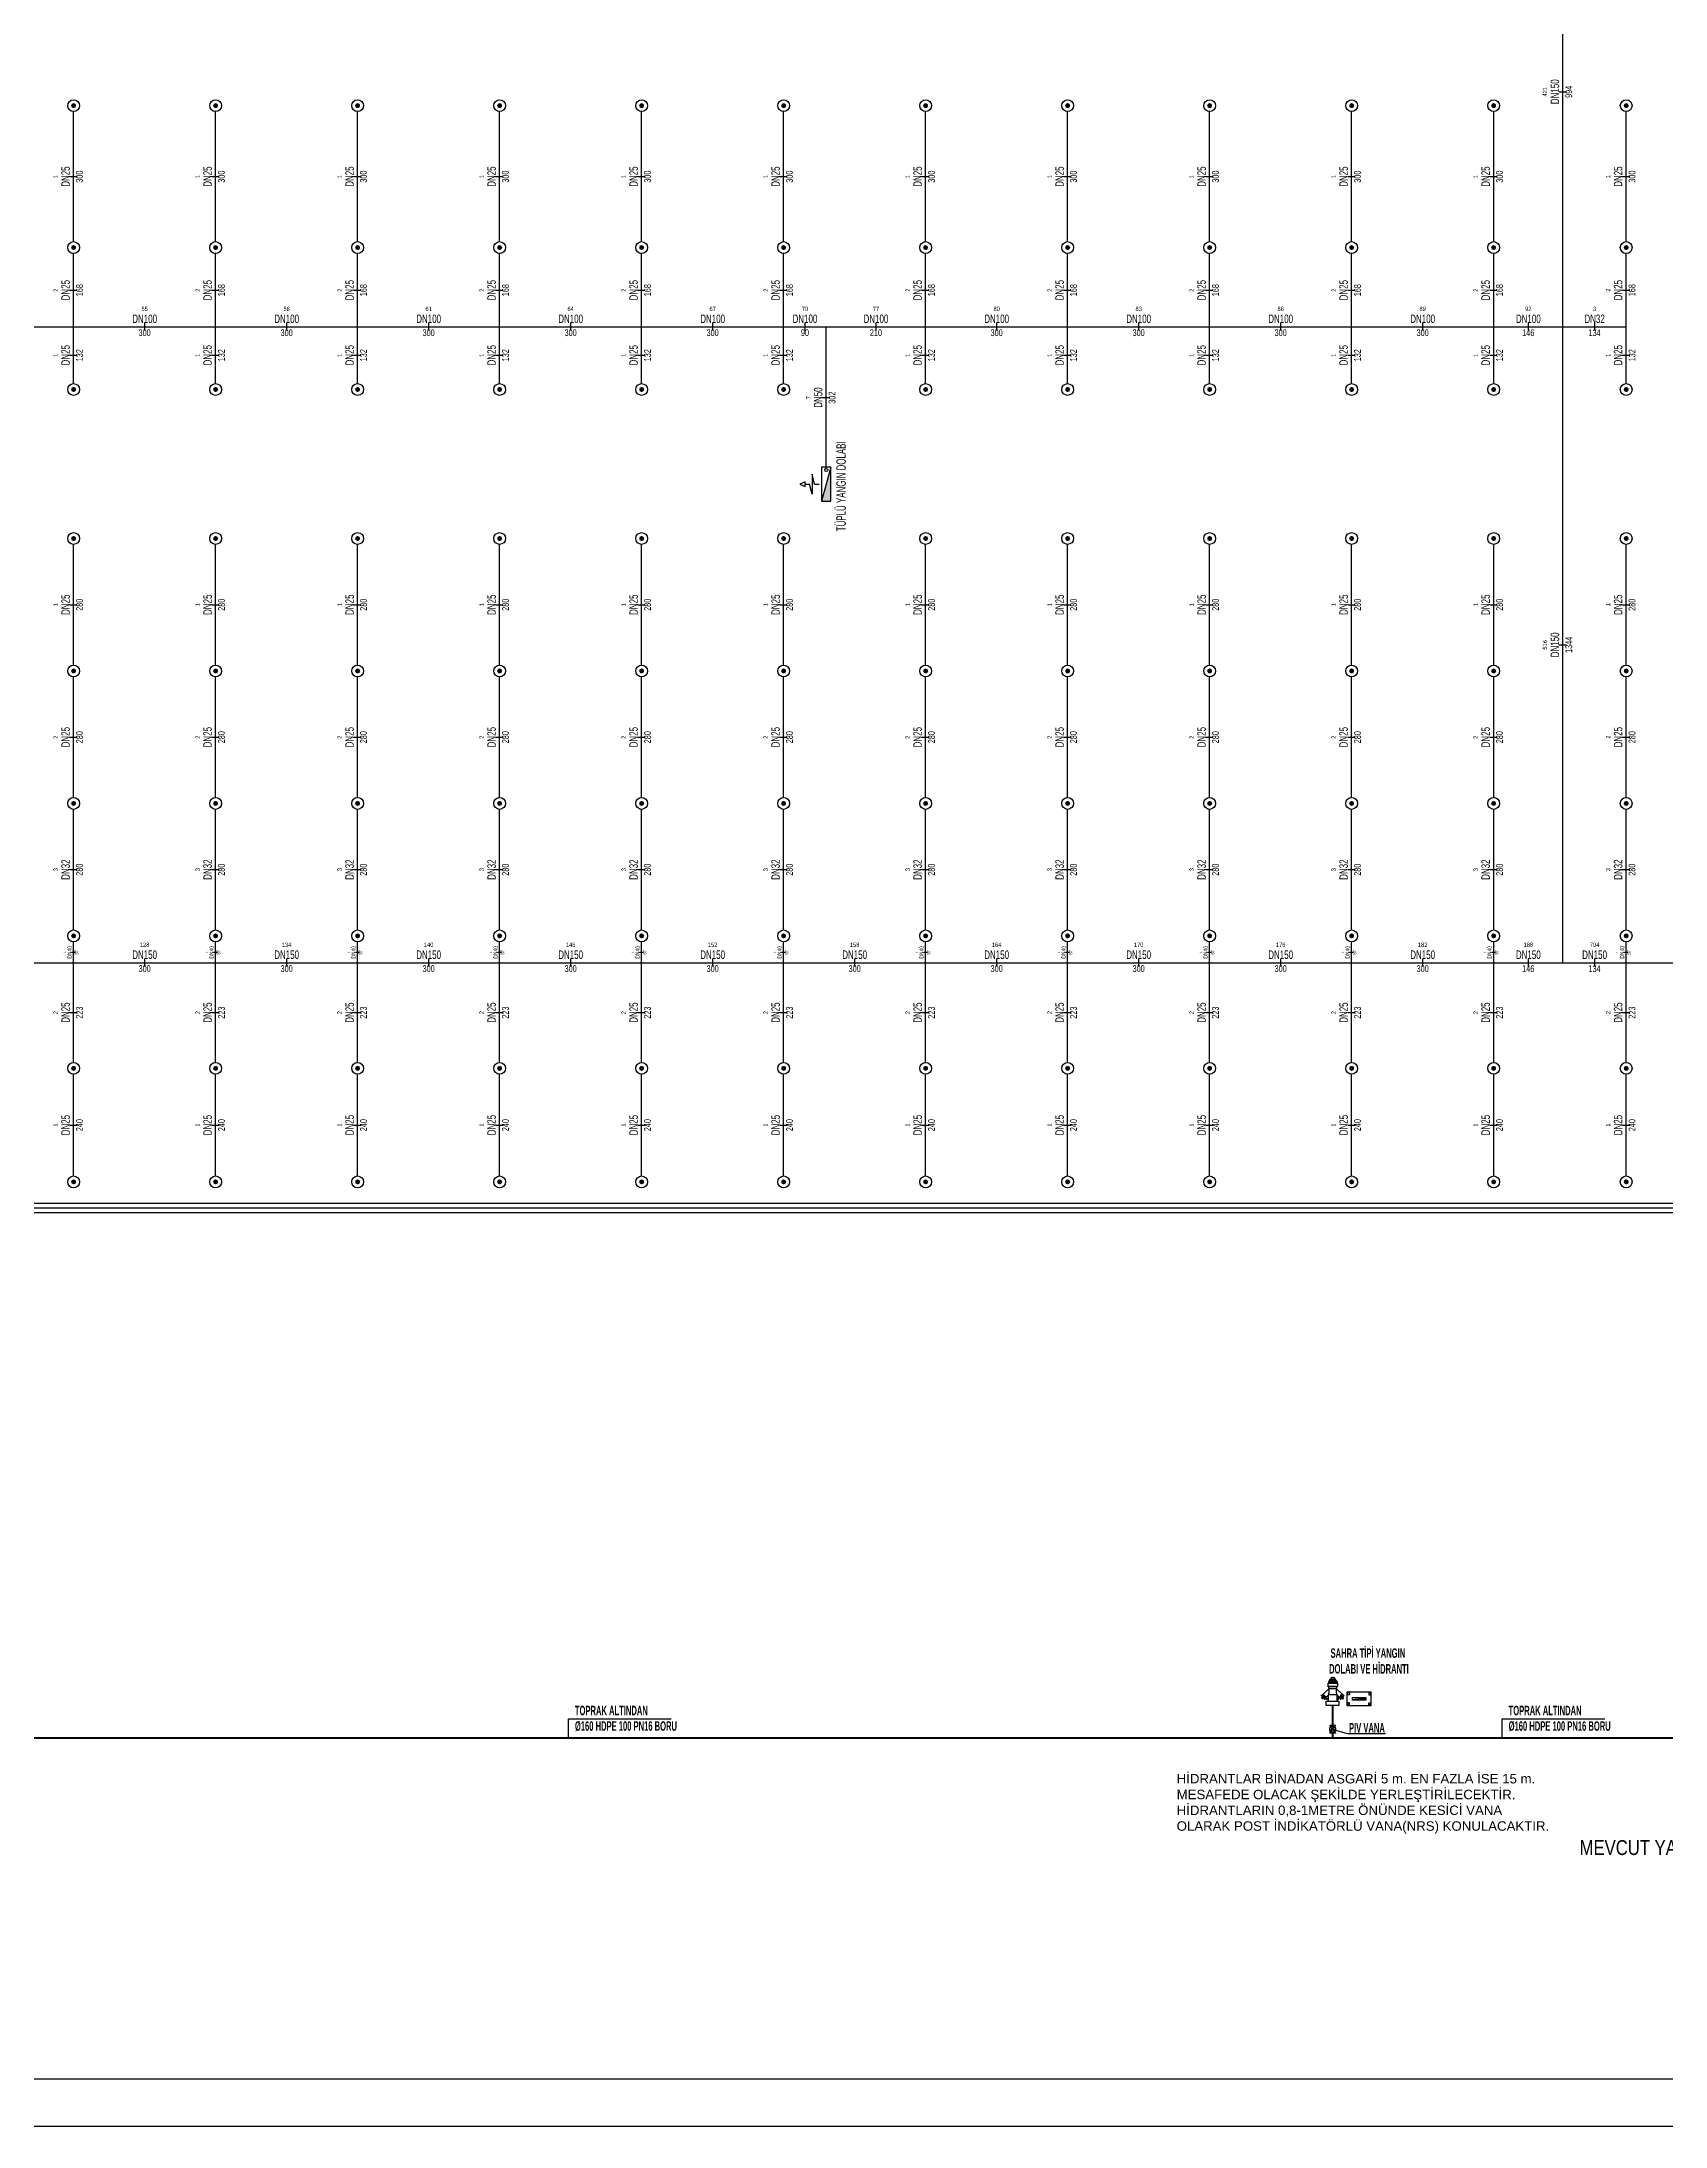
# Model space of a CAD drawing. Header units: centimetres. Extents: x 394264 to 551709, y 50011 to 59011.
# Drawn here: x 490182 to 493612, y 50011 to 54418 of the extents above; entities that cross this region are included whole.
import ezdxf
from ezdxf.enums import TextEntityAlignment as Align

# ---------------------------------------------------------------- set-up
doc = ezdxf.new("R2010")
doc.units = ezdxf.units.CM
doc.layers.get('0').update_dxf_attribs({"lineweight": 9})
for name, color, linetype in [('-M-YNGN-BORUID', 7, 'Continuous'), ('-M-YNGN-BORUUZUN', 7, 'Continuous'), ('-M-YNGN-BORUYUK', 7, 'Continuous'), ('-M-YNGN-FHC', 1, 'Continuous'), ('-M-YNGN-SPR-YUK', 7, 'Continuous'), ('-M-YNGN-ZON4-CAP-', 7, 'Continuous'), ('-M-YNGN-ZON4-SPR-', 7, 'Continuous')]:
    doc.layers.add(name, color=color, linetype=linetype)
doc.layers.add('-M-YNGN-SPR-CAPCIZGI', color=188, linetype='Continuous', plot=False)
for name, color, linetype, lineweight in [('-M-YNGN-ZON1', 5, 'SP', 30), ('-M-YNGN-ZON2', 4, 'SP', 30), ('-M-YNGN-ZON4', 3, 'SP', 30), ('-M-YNGN-ZON7', 60, 'SP', 30), ('0-KRCN-YNGN-YAZI', 71, 'Continuous', 35), ('0-KRCN-Z-ANTET', 71, 'Continuous', 30), ('0-MEK-SHT-YAZI-ÇAP-TEMSU', 81, 'Continuous', 30), ('0-MEK-YNG-BORU', 1, 'boruYLINE', 40), ('0-MEK-YNG-CIHAZ', 4, 'Continuous', 30), ('0-MEK-YNG-KURESEL VANA', 4, 'Continuous', 25), ('0-MEK-YNG-YAZI', 71, 'Continuous', 35), ('0-MEK-Z-ANTET', 71, 'Continuous', 30), ('3-ME-01', 26, 'boruYLINE', 35)]:
    doc.layers.add(name, color=color, linetype=linetype, lineweight=lineweight)
doc.layers.add('0-MEK-WIPEOUT', color=7, linetype='Continuous', lineweight=15, plot=False)
doc.styles.add('CAP', font='ARIALNB.TTF')
doc.styles.add('CIZGI', font='tahoma.ttf', dxfattribs={"width": 0.8, "oblique": 20})
doc.styles.add('HCAD', font='HCAD.SHX', dxfattribs={"width": 0.8, "height": 0.2})
doc.styles.add('PIPESIZE', font='hcad.shx', dxfattribs={"width": 0.8})
doc.styles.add('SPR-NOT', font='romans.shx')
doc.styles.get("Standard").update_dxf_attribs({"font": 'arial.ttf'})
doc.styles.add('YAZI', font='arial.ttf', dxfattribs={"width": 0.6, "height": 40})
doc.linetypes.add('boruYLINE', pattern='A,50,-0.8,["Y",CAP,S=7,R=0,X=0,Y=-3],-7', length=57.8)
doc.linetypes.add('SP', pattern='A,2,-0.1,["SP",CIZGI,S=0.14,R=0.2,X=0,Y=-0.07],-0.255', length=2.355)

# ---------------------------------------------------------------- blocks, each defined once
blk = doc.blocks.new('G$CF1021D0B')
at = {"color": 4}
blk.add_wipeout([(-17, -12), (-18, -15), (-20, -15), (-20, 15), (-18, 15), (-17, 12), (-12, 9), (-11, 10), (-10, 11), (-9, 12), (-8, 13), (-6, 14), (-4, 14), (-2, 15), (0, 15), (1, 15), (2, 15), (4, 15), (5, 14), (7, 13), (8, 13), (9, 12), (11, 11), (12, 10), (12, 9), (17, 12), (18, 15), (20, 15), (20, -15), (18, -15), (17, -12), (16, -11), (12, -9), (12, -9), (11, -10), (10, -11), (10, -12), (9, -12), (8, -13), (7, -13), (6, -14), (6, -14), (5, -14), (3, -15), (1, -15), (0, -15), (0, -15), (-2, -15), (-4, -15), (-4, -14), (-6, -14), (-6, -14), (-8, -13), (-9, -12), (-10, -11), (-11, -10), (-12, -9), (-12, -9)], dxfattribs=at).dxf.layer = '0-MEK-WIPEOUT'
at = {"layer": '0-MEK-YNG-KURESEL VANA'}
for p, q in [((-5, 3), (-17, 12)), ((-17, -12), (-17, 12)), ((4, 4), (17, 12)), ((17, -12), (17, 12)), ((-17, -12), (-5, -3)), ((17, -12), (4, -4))]:
    blk.add_line(p, q, dxfattribs=at)
for points in [[(-18, 15), (-20, 15), (-20, -15), (-18, -15)], [(18, 15), (20, 15), (20, -15), (18, -15)]]:
    blk.add_lwpolyline(points, close=True, dxfattribs=at)
at = {"layer": '0-MEK-YNG-KURESEL VANA', "const_width": 2}
for points in [[(0, 6), (0, 15)], [(0, -15), (0, -6)]]:
    blk.add_lwpolyline(points, dxfattribs=at)
at = {"layer": '0-MEK-YNG-KURESEL VANA'}
for radius in [15, 5.68]:
    blk.add_circle((0, 0), radius, dxfattribs=at)
blk = doc.blocks.new('SAHRA TİPİ YANGIN DOLABI VE HİDRANTI')
at = {"layer": '0-MEK-SHT-YAZI-ÇAP-TEMSU', "linetype": 'Continuous'}
blk.add_line((268, -1), (76, -1), dxfattribs=at)
at = {"layer": '0-MEK-YNG-BORU', "ltscale": 30}
blk.add_line((0, 142), (0, 41), dxfattribs=at)
at = {"layer": '0-MEK-YNG-CIHAZ'}
for p, q in [((-48, 199), (-18, 229)), ((-18, 239), (-19, 239)), ((-18, 267), (-18, 264)), ((-18, 267), (20, 267)), ((-18, 258), (-18, 261)), ((-18, 255), (-18, 255)), ((-18, 229), (18, 229)), ((-12, 274), (15, 274)), ((48, 199), (18, 229)), ((20, 239), (19, 239)), ((20, 267), (20, 264)), ((20, 258), (20, 261)), ((20, 255), (20, 255)), ((-54, 193), (-51, 196)), ((-35, 181), (-38, 178)), ((-19, 198), (-32, 184)), ((-19, 198), (19, 198)), ((19, 198), (32, 184)), ((35, 181), (38, 178)), ((54, 193), (51, 196)), ((196, 210), (72, 210)), ((72, 210), (72, 142)), ((72, 142), (196, 142)), ((75, 208), (86, 208)), ((75, 196), (75, 208)), ((86, 196), (75, 196)), ((86, 156), (75, 156)), ((75, 156), (75, 145)), ((75, 145), (86, 145)), ((86, 208), (86, 196)), ((86, 145), (86, 156)), ((100, 169), (100, 183)), ((100, 183), (169, 183)), ((100, 171), (168, 182)), ((168, 171), (100, 171)), ((169, 169), (100, 169)), ((115, 172), (167, 181)), ((167, 172), (115, 172)), ((129, 173), (165, 179)), ((165, 173), (129, 173)), ((143, 174), (164, 178)), ((164, 174), (143, 174)), ((157, 175), (163, 176)), ((163, 175), (157, 175)), ((163, 176), (163, 175)), ((164, 178), (164, 174)), ((165, 179), (165, 173)), ((167, 181), (167, 172)), ((168, 182), (168, 171)), ((169, 183), (169, 169)), ((194, 208), (183, 208)), ((183, 208), (183, 196)), ((183, 196), (194, 196)), ((183, 145), (183, 156)), ((183, 156), (194, 156)), ((194, 145), (183, 145)), ((194, 196), (194, 208)), ((194, 156), (194, 145)), ((196, 142), (196, 210))]:
    blk.add_line(p, q, dxfattribs=at)
for points in [[(-22, 239), (-22, 255), (25, 255), (25, 239)], [(-22, 239), (22, 239), (22, 236), (-22, 236)], [(-20, 264), (23, 264), (23, 261), (-20, 261)], [(-20, 258), (23, 258), (23, 255), (-20, 255)], [(-58, 192), (-55, 195), (-37, 176), (-40, 173)], [(-52, 198), (-49, 201), (-31, 182), (-34, 179)], [(-32, 142), (-32, 164), (32, 164), (32, 142)], [(52, 198), (49, 201), (31, 182), (34, 179)], [(58, 192), (55, 195), (37, 176), (40, 173)]]:
    blk.add_lwpolyline(points, close=True, dxfattribs=at)
for points in [[(-18, 267), (-12, 274)], [(20, 267), (15, 274), (15, 276), (-12, 276)], [(-12, 274), (-12, 276)], [(-22, 187), (-22, 164)], [(22, 187), (22, 164)]]:
    blk.add_lwpolyline(points, dxfattribs=at)
for points in [[(-52, 185), (-46, 180), (-50, 176, -0.414214), (-53, 176), (-55, 179, -0.414214), (-55, 182)], [(-22, 179), (-22, 172), (-26, 172, -0.414214), (-29, 174), (-29, 177, -0.414214), (-26, 179)], [(22, 179), (22, 172), (26, 172, 0.414214), (29, 174), (29, 177, 0.414214), (26, 179)], [(52, 185), (46, 180), (50, 176, 0.414214), (53, 176), (55, 179, 0.414214), (55, 182)]]:
    blk.add_lwpolyline(points, format="xyb", close=True, dxfattribs=at)
for centre, radius, start, end in [((-111, 216), 93.7, 341.7681, 12.076), ((1, 270), 14.7, 25.4783, 154.5217), ((111, 216), 93.7, 167.924, 198.2319)]:
    blk.add_arc(centre, radius, start, end, dxfattribs=at)
at = {"layer": '0-MEK-SHT-YAZI-ÇAP-TEMSU', "linetype": 'Continuous', "style": 'CAP', "width": 0.7}
for s, p in [('SAHRA TİPİ YANGIN ', (184, 384, 50738)), ('DOLABI VE HİDRANTI', (184, 304, 50738)), ('PIV VANA', (174, 5, 50738))]:
    blk.add_text(s, height=48, dxfattribs=at).set_placement(p, align=Align.CENTER)
at = {"layer": '3-ME-01', "rotation": 270}
blk.add_blockref('G$CF1021D0B', (0, 21), dxfattribs=at)
at = {"layer": '0-MEK-SHT-YAZI-ÇAP-TEMSU', "linetype": 'Continuous'}
blk.add_line((76, -1), (0, 21), dxfattribs=at)
at = {"layer": '0-MEK-YNG-BORU', "ltscale": 30}
blk.add_line((0, 0), (0, -22), dxfattribs=at)
blk = doc.blocks.new('SPRYD01')
at = {"layer": '-M-YNGN-FHC', "linetype": 'Continuous'}
blk.add_line((0, 0), (0, 0), dxfattribs=at)
at = {"color": 0, "linetype": 'ByBlock'}
for p, q in [((10, 6), (-10, -66)), ((-44.8, -25), (-55.5, -30)), ((-55.5, -30), (-44.8, -35)), ((-44.8, -35), (-44.8, -25)), ((-44.8, -30), (-35.1, -30)), ((-30.1, -51.2), (-35.1, -30)), ((-30.1, -8.8), (-30.1, -51.2)), ((-25.1, -30), (-30.1, -8.8)), ((-25.1, -30), (-15, -30))]:
    blk.add_line(p, q, dxfattribs=at)
blk.add_lwpolyline([(-10, -66), (10, -66), (10, 6), (-10, 6)], close=True, dxfattribs=at)
at = {"color": 1, "linetype": 'ByBlock'}
blk.add_lwpolyline([(10, 6), (-10, -66), (10, -66)], close=True, dxfattribs=at)
at = {"color": 0, "linetype": 'ByBlock'}
blk.add_circle((0, 0), 3.25, dxfattribs=at)
at = {"color": 1, "linetype": 'ByBlock'}
blk.add_solid([(10, 6), (-10, -66), (10, -66)], dxfattribs=at)
at = {"layer": '-M-YNGN-SPR-YUK', "style": 'SPR-NOT', "width": 0.5, "flags": 9}
for tag, p in [('YUK', (0, 17.8)), ('CAP', (0, 14.4)), ('TIP', (0.2, 10.8))]:
    blk.add_attdef(tag, text='', height=2.5, dxfattribs=at).set_placement(p, align=Align.MIDDLE_CENTER)
blk = doc.blocks.new('SP-C-UP-12')
at = {"ltscale": 10}
blk.add_line((0, 0), (0, 0), dxfattribs=at)
at = {"color": 1, "linetype": 'Continuous'}
blk.add_circle((0, 0), 12.5, dxfattribs=at)
at = {"ltscale": 10}
for points in [[(-5.4, 0), (-3.8, 3.8), (-3.8, -3.8), (0, 5.4)], [(-3.8, -3.8), (0, 5.4), (0, -5.4), (3.8, 3.8)], [(0, -5.4), (3.8, 3.8), (3.8, -3.8), (5.4, 0)]]:
    blk.add_solid(points, dxfattribs=at)
at = {"layer": '-M-YNGN-SPR-YUK', "style": 'SPR-NOT', "width": 0.5, "flags": 9}
for tag, p in [('YUK', (0, 17.8)), ('CAP', (0, 14.4)), ('TIP', (0.2, 10.8))]:
    blk.add_attdef(tag, text='', height=2.5, dxfattribs=at).set_placement(p, align=Align.MIDDLE_CENTER)
blk = doc.blocks.new('SPRKL100')
at = {"layer": '-M-YNGN-SPR-CAPCIZGI'}
blk.add_line((0, 0.43), (0, -0.43), dxfattribs=at)
at = {"layer": '-M-YNGN-BORUID', "color": 0, "style": 'HCAD', "width": 0.8, "flags": 1}
blk.add_attdef('DIC', text='', height=0.4, dxfattribs=at).set_placement((0, -1.69), align=Align.CENTER)
at = {"layer": '-M-YNGN-BORUUZUN', "color": 0, "style": 'HCAD', "width": 0.7}
blk.add_attdef('BOY', text='', height=0.8, dxfattribs=at).set_placement((0, -1.08), align=Align.CENTER)
at = {"layer": '-M-YNGN-BORUYUK', "color": 6, "style": 'PIPESIZE', "width": 0.8}
blk.add_attdef('YUK', text='', height=0.5, dxfattribs=at).set_placement((0, 1.87), align=Align.CENTER)
at = {"color": 0, "style": 'PIPESIZE', "width": 0.7}
blk.add_attdef('CAP', text='', height=1, dxfattribs=at).set_placement((0, 0.45), align=Align.CENTER)
blk = doc.blocks.new('A$C69E72E55')
at = {"layer": '-M-YNGN-ZON4', "ltscale": 50}
for p, q in [((493396.1, 53814.9), (493396.1, 54808.9)), ((490249.7, 53995.1), (490249.7, 54270.1)), ((490549.7, 53995.1), (490549.7, 54270.1)), ((490849.7, 53995.1), (490849.7, 54270.1)), ((491149.7, 53995.1), (491149.7, 54270.1)), ((491449.7, 53995.1), (491449.7, 54270.1)), ((491749.7, 53995.1), (491749.7, 54270.1)), ((492049.7, 53995.1), (492049.7, 54270.1)), ((492349.7, 53995.1), (492349.7, 54270.1)), ((492649.7, 53995.1), (492649.7, 54270.1)), ((492949.7, 53995.1), (492949.7, 54270.1)), ((493249.7, 53995.1), (493249.7, 54270.1)), ((493529.7, 53995.1), (493529.7, 54270.1)), ((490249.7, 53814.9), (490249.7, 53970.1)), ((490549.7, 53814.9), (490549.7, 53970.1)), ((490849.7, 53814.9), (490849.7, 53970.1)), ((491149.7, 53814.9), (491149.7, 53970.1)), ((491449.7, 53814.9), (491449.7, 53970.1)), ((491749.7, 53814.9), (491749.7, 53970.1)), ((492049.7, 53814.9), (492049.7, 53970.1)), ((492349.7, 53814.9), (492349.7, 53970.1)), ((492649.7, 53814.9), (492649.7, 53970.1)), ((492949.7, 53814.9), (492949.7, 53970.1)), ((493249.7, 53814.9), (493249.7, 53970.1)), ((493529.7, 53814.9), (493529.7, 53970.1)), ((489949.7, 53814.9), (490249.7, 53814.9)), ((490249.7, 53695.1), (490249.7, 53814.9)), ((490249.7, 53814.9), (490549.7, 53814.9)), ((490549.7, 53695.1), (490549.7, 53814.9)), ((490549.7, 53814.9), (490849.7, 53814.9)), ((490849.7, 53695.1), (490849.7, 53814.9)), ((490849.7, 53814.9), (491149.7, 53814.9)), ((491149.7, 53695.1), (491149.7, 53814.9)), ((491149.7, 53814.9), (491449.7, 53814.9)), ((491449.7, 53695.1), (491449.7, 53814.9)), ((491449.7, 53814.9), (491749.7, 53814.9)), ((491749.7, 53695.1), (491749.7, 53814.9)), ((491749.7, 53814.9), (491839.7, 53814.9)), ((491839.7, 53515.8), (491839.7, 53814.9)), ((491839.7, 53814.9), (492049.7, 53814.9)), ((492049.7, 53695.1), (492049.7, 53814.9)), ((492049.7, 53814.9), (492349.7, 53814.9)), ((492349.7, 53695.1), (492349.7, 53814.9)), ((492349.7, 53814.9), (492649.7, 53814.9)), ((492649.7, 53695.1), (492649.7, 53814.9)), ((492649.7, 53814.9), (492949.7, 53814.9)), ((492949.7, 53695.1), (492949.7, 53814.9)), ((492949.7, 53814.9), (493249.7, 53814.9)), ((493249.7, 53695.1), (493249.7, 53814.9)), ((493249.7, 53814.9), (493396.1, 53814.9)), ((493396.1, 53814.9), (493529.7, 53814.9)), ((493396.1, 52470.7), (493396.1, 53814.9)), ((493529.7, 53695.1), (493529.7, 53814.9)), ((490249.7, 53100.1), (490249.7, 53355.1)), ((490549.7, 53100.1), (490549.7, 53355.1)), ((490849.7, 53100.1), (490849.7, 53355.1)), ((491149.7, 53100.1), (491149.7, 53355.1)), ((491449.7, 53100.1), (491449.7, 53355.1)), ((491749.7, 53100.1), (491749.7, 53355.1)), ((492049.7, 53100.1), (492049.7, 53355.1)), ((492349.7, 53100.1), (492349.7, 53355.1)), ((492649.7, 53100.1), (492649.7, 53355.1)), ((492949.7, 53100.1), (492949.7, 53355.1)), ((493249.7, 53100.1), (493249.7, 53355.1)), ((493529.7, 53100.1), (493529.7, 53355.1)), ((490249.7, 52820.1), (490249.7, 53075.1)), ((490549.7, 52820.1), (490549.7, 53075.1)), ((490849.7, 52820.1), (490849.7, 53075.1)), ((491149.7, 52820.1), (491149.7, 53075.1)), ((491449.7, 52820.1), (491449.7, 53075.1)), ((491749.7, 52820.1), (491749.7, 53075.1)), ((492049.7, 52820.1), (492049.7, 53075.1)), ((492349.7, 52820.1), (492349.7, 53075.1)), ((492649.7, 52820.1), (492649.7, 53075.1)), ((492949.7, 52820.1), (492949.7, 53075.1)), ((493249.7, 52820.1), (493249.7, 53075.1)), ((493529.7, 52820.1), (493529.7, 53075.1)), ((490249.7, 52540.1), (490249.7, 52795.1)), ((490549.7, 52540.1), (490549.7, 52795.1)), ((490849.7, 52540.1), (490849.7, 52795.1)), ((491149.7, 52540.1), (491149.7, 52795.1)), ((491449.7, 52540.1), (491449.7, 52795.1)), ((491749.7, 52540.1), (491749.7, 52795.1)), ((492049.7, 52540.1), (492049.7, 52795.1)), ((492349.7, 52540.1), (492349.7, 52795.1)), ((492649.7, 52540.1), (492649.7, 52795.1)), ((492949.7, 52540.1), (492949.7, 52795.1)), ((493249.7, 52540.1), (493249.7, 52795.1)), ((493529.7, 52540.1), (493529.7, 52795.1)), ((490249.7, 52470.7), (490249.7, 52515.1)), ((490549.7, 52470.7), (490549.7, 52515.1)), ((490849.7, 52470.7), (490849.7, 52515.1)), ((491149.7, 52470.7), (491149.7, 52515.1)), ((491449.7, 52470.7), (491449.7, 52515.1)), ((491749.7, 52470.7), (491749.7, 52515.1)), ((492049.7, 52470.7), (492049.7, 52515.1)), ((492349.7, 52470.7), (492349.7, 52515.1)), ((492649.7, 52470.7), (492649.7, 52515.1)), ((492949.7, 52470.7), (492949.7, 52515.1)), ((493249.7, 52470.7), (493249.7, 52515.1)), ((493529.7, 52470.7), (493529.7, 52515.1)), ((489949.7, 52470.7), (490249.7, 52470.7)), ((490249.7, 52260.1), (490249.7, 52470.7)), ((490249.7, 52470.7), (490549.7, 52470.7)), ((490549.7, 52260.1), (490549.7, 52470.7)), ((490549.7, 52470.7), (490849.7, 52470.7)), ((490849.7, 52260.1), (490849.7, 52470.7)), ((490849.7, 52470.7), (491149.7, 52470.7)), ((491149.7, 52260.1), (491149.7, 52470.7)), ((491149.7, 52470.7), (491449.7, 52470.7)), ((491449.7, 52260.1), (491449.7, 52470.7)), ((491449.7, 52470.7), (491749.7, 52470.7)), ((491749.7, 52260.1), (491749.7, 52470.7)), ((491749.7, 52470.7), (492049.7, 52470.7)), ((492049.7, 52260.1), (492049.7, 52470.7)), ((492049.7, 52470.7), (492349.7, 52470.7)), ((492349.7, 52260.1), (492349.7, 52470.7)), ((492349.7, 52470.7), (492649.7, 52470.7)), ((492649.7, 52260.1), (492649.7, 52470.7)), ((492649.7, 52470.7), (492949.7, 52470.7)), ((492949.7, 52260.1), (492949.7, 52470.7)), ((492949.7, 52470.7), (493249.7, 52470.7)), ((493249.7, 52260.1), (493249.7, 52470.7)), ((493249.7, 52470.7), (493396.1, 52470.7)), ((493396.1, 52470.7), (493529.7, 52470.7)), ((493529.7, 52260.1), (493529.7, 52470.7)), ((493529.7, 52470.7), (493874.7, 52470.7)), ((490249.7, 52020.1), (490249.7, 52235.1)), ((490549.7, 52020.1), (490549.7, 52235.1)), ((490849.7, 52020.1), (490849.7, 52235.1)), ((491149.7, 52020.1), (491149.7, 52235.1)), ((491449.7, 52020.1), (491449.7, 52235.1)), ((491749.7, 52020.1), (491749.7, 52235.1)), ((492049.7, 52020.1), (492049.7, 52235.1)), ((492349.7, 52020.1), (492349.7, 52235.1)), ((492649.7, 52020.1), (492649.7, 52235.1)), ((492949.7, 52020.1), (492949.7, 52235.1)), ((493249.7, 52020.1), (493249.7, 52235.1)), ((493529.7, 52020.1), (493529.7, 52235.1))]:
    blk.add_line(p, q, dxfattribs=at)
at = {"layer": '-M-YNGN-ZON4-CAP-', "rotation": 90}
for p, xscale, yscale, zscale, values in [((493396.1, 54311.9), 18, 18, 18, {'YUK': '421', 'CAP': 'DN150', 'BOY': '994'}), ((490249.7, 54132.6), 18, 18, 18, {'YUK': '1', 'CAP': 'DN25', 'BOY': '300'}), ((490549.7, 54132.6), 18, 18, 18, {'YUK': '1', 'CAP': 'DN25', 'BOY': '300'}), ((490849.7, 54132.6), 18, 18, 18, {'YUK': '1', 'CAP': 'DN25', 'BOY': '300'}), ((491149.7, 54132.6), 18, 18, 18, {'YUK': '1', 'CAP': 'DN25', 'BOY': '300'}), ((491449.7, 54132.6), 18, 18, 18, {'YUK': '1', 'CAP': 'DN25', 'BOY': '300'}), ((491749.7, 54132.6), 18, 18, 18, {'YUK': '1', 'CAP': 'DN25', 'BOY': '300'}), ((492049.7, 54132.6), 18, 18, 18, {'YUK': '1', 'CAP': 'DN25', 'BOY': '300'}), ((492349.7, 54132.6), 18, 18, 18, {'YUK': '1', 'CAP': 'DN25', 'BOY': '300'}), ((492649.7, 54132.6), 18, 18, 18, {'YUK': '1', 'CAP': 'DN25', 'BOY': '300'}), ((492949.7, 54132.6), 18, 18, 18, {'YUK': '1', 'CAP': 'DN25', 'BOY': '300'}), ((493249.7, 54132.6), 18, 18, 18, {'YUK': '1', 'CAP': 'DN25', 'BOY': '300'}), ((493529.7, 54132.6), 18, 18, 18, {'YUK': '1', 'CAP': 'DN25', 'BOY': '300'}), ((490249.7, 53892.5), 18, 18, 18, {'YUK': '2', 'CAP': 'DN25', 'BOY': '168'}), ((490549.7, 53892.5), 18, 18, 18, {'YUK': '2', 'CAP': 'DN25', 'BOY': '168'}), ((490849.7, 53892.5), 18, 18, 18, {'YUK': '2', 'CAP': 'DN25', 'BOY': '168'}), ((491149.7, 53892.5), 18, 18, 18, {'YUK': '2', 'CAP': 'DN25', 'BOY': '168'}), ((491449.7, 53892.5), 18, 18, 18, {'YUK': '2', 'CAP': 'DN25', 'BOY': '168'}), ((491749.7, 53892.5), 18, 18, 18, {'YUK': '2', 'CAP': 'DN25', 'BOY': '168'}), ((492049.7, 53892.5), 18, 18, 18, {'YUK': '2', 'CAP': 'DN25', 'BOY': '168'}), ((492349.7, 53892.5), 18, 18, 18, {'YUK': '2', 'CAP': 'DN25', 'BOY': '168'}), ((492649.7, 53892.5), 18, 18, 18, {'YUK': '2', 'CAP': 'DN25', 'BOY': '168'}), ((492949.7, 53892.5), 18, 18, 18, {'YUK': '2', 'CAP': 'DN25', 'BOY': '168'}), ((493249.7, 53892.5), 18, 18, 18, {'YUK': '2', 'CAP': 'DN25', 'BOY': '168'}), ((493529.7, 53892.5), 18, 18, 18, {'YUK': '2', 'CAP': 'DN25', 'BOY': '168'}), ((490249.7, 53755), 18, 18, 18, {'YUK': '1', 'CAP': 'DN25', 'BOY': '132'}), ((490549.7, 53755), 18, 18, 18, {'YUK': '1', 'CAP': 'DN25', 'BOY': '132'}), ((490849.7, 53755), 18, 18, 18, {'YUK': '1', 'CAP': 'DN25', 'BOY': '132'}), ((491149.7, 53755), 18, 18, 18, {'YUK': '1', 'CAP': 'DN25', 'BOY': '132'}), ((491449.7, 53755), 18, 18, 18, {'YUK': '1', 'CAP': 'DN25', 'BOY': '132'}), ((491749.7, 53755), 18, 18, 18, {'YUK': '1', 'CAP': 'DN25', 'BOY': '132'}), ((492049.7, 53755), 18, 18, 18, {'YUK': '1', 'CAP': 'DN25', 'BOY': '132'}), ((492349.7, 53755), 18, 18, 18, {'YUK': '1', 'CAP': 'DN25', 'BOY': '132'}), ((492649.7, 53755), 18, 18, 18, {'YUK': '1', 'CAP': 'DN25', 'BOY': '132'}), ((492949.7, 53755), 18, 18, 18, {'YUK': '1', 'CAP': 'DN25', 'BOY': '132'}), ((493249.7, 53755), 18, 18, 18, {'YUK': '1', 'CAP': 'DN25', 'BOY': '132'}), ((493529.7, 53755), 18, 18, 18, {'YUK': '1', 'CAP': 'DN25', 'BOY': '132'}), ((491839.7, 53665.4), 18, 18, 18, {'YUK': '7', 'CAP': 'DN50', 'BOY': '302'}), ((490249.7, 53227.6), 18, 18, 18, {'YUK': '1', 'CAP': 'DN25', 'BOY': '280'}), ((490549.7, 53227.6), 18, 18, 18, {'YUK': '1', 'CAP': 'DN25', 'BOY': '280'}), ((490849.7, 53227.6), 18, 18, 18, {'YUK': '1', 'CAP': 'DN25', 'BOY': '280'}), ((491149.7, 53227.6), 18, 18, 18, {'YUK': '1', 'CAP': 'DN25', 'BOY': '280'}), ((491449.7, 53227.6), 18, 18, 18, {'YUK': '1', 'CAP': 'DN25', 'BOY': '280'}), ((491749.7, 53227.6), 18, 18, 18, {'YUK': '1', 'CAP': 'DN25', 'BOY': '280'}), ((492049.7, 53227.6), 18, 18, 18, {'YUK': '1', 'CAP': 'DN25', 'BOY': '280'}), ((492349.7, 53227.6), 18, 18, 18, {'YUK': '1', 'CAP': 'DN25', 'BOY': '280'}), ((492649.7, 53227.6), 18, 18, 18, {'YUK': '1', 'CAP': 'DN25', 'BOY': '280'}), ((492949.7, 53227.6), 18, 18, 18, {'YUK': '1', 'CAP': 'DN25', 'BOY': '280'}), ((493249.7, 53227.6), 18, 18, 18, {'YUK': '1', 'CAP': 'DN25', 'BOY': '280'}), ((493529.7, 53227.6), 18, 18, 18, {'YUK': '1', 'CAP': 'DN25', 'BOY': '280'}), ((493396.1, 53142.8), 18, 18, 18, {'YUK': '516', 'CAP': 'DN150', 'BOY': '1344'}), ((490249.7, 52947.6), 18, 18, 18, {'YUK': '2', 'CAP': 'DN25', 'BOY': '280'}), ((490549.7, 52947.6), 18, 18, 18, {'YUK': '2', 'CAP': 'DN25', 'BOY': '280'}), ((490849.7, 52947.6), 18, 18, 18, {'YUK': '2', 'CAP': 'DN25', 'BOY': '280'}), ((491149.7, 52947.6), 18, 18, 18, {'YUK': '2', 'CAP': 'DN25', 'BOY': '280'}), ((491449.7, 52947.6), 18, 18, 18, {'YUK': '2', 'CAP': 'DN25', 'BOY': '280'}), ((491749.7, 52947.6), 18, 18, 18, {'YUK': '2', 'CAP': 'DN25', 'BOY': '280'}), ((492049.7, 52947.6), 18, 18, 18, {'YUK': '2', 'CAP': 'DN25', 'BOY': '280'}), ((492349.7, 52947.6), 18, 18, 18, {'YUK': '2', 'CAP': 'DN25', 'BOY': '280'}), ((492649.7, 52947.6), 18, 18, 18, {'YUK': '2', 'CAP': 'DN25', 'BOY': '280'}), ((492949.7, 52947.6), 18, 18, 18, {'YUK': '2', 'CAP': 'DN25', 'BOY': '280'}), ((493249.7, 52947.6), 18, 18, 18, {'YUK': '2', 'CAP': 'DN25', 'BOY': '280'}), ((493529.7, 52947.6), 18, 18, 18, {'YUK': '2', 'CAP': 'DN25', 'BOY': '280'}), ((490249.7, 52667.6), 18, 18, 18, {'YUK': '3', 'CAP': 'DN32', 'BOY': '280'}), ((490549.7, 52667.6), 18, 18, 18, {'YUK': '3', 'CAP': 'DN32', 'BOY': '280'}), ((490849.7, 52667.6), 18, 18, 18, {'YUK': '3', 'CAP': 'DN32', 'BOY': '280'}), ((491149.7, 52667.6), 18, 18, 18, {'YUK': '3', 'CAP': 'DN32', 'BOY': '280'}), ((491449.7, 52667.6), 18, 18, 18, {'YUK': '3', 'CAP': 'DN32', 'BOY': '280'}), ((491749.7, 52667.6), 18, 18, 18, {'YUK': '3', 'CAP': 'DN32', 'BOY': '280'}), ((492049.7, 52667.6), 18, 18, 18, {'YUK': '3', 'CAP': 'DN32', 'BOY': '280'}), ((492349.7, 52667.6), 18, 18, 18, {'YUK': '3', 'CAP': 'DN32', 'BOY': '280'}), ((492649.7, 52667.6), 18, 18, 18, {'YUK': '3', 'CAP': 'DN32', 'BOY': '280'}), ((492949.7, 52667.6), 18, 18, 18, {'YUK': '3', 'CAP': 'DN32', 'BOY': '280'}), ((493249.7, 52667.6), 18, 18, 18, {'YUK': '3', 'CAP': 'DN32', 'BOY': '280'}), ((493529.7, 52667.6), 18, 18, 18, {'YUK': '3', 'CAP': 'DN32', 'BOY': '280'}), ((490249.7, 52492.9), 9, 9, 9, {'YUK': '4', 'CAP': 'DN40', 'BOY': '57'}), ((490549.7, 52492.9), 9, 9, 9, {'YUK': '4', 'CAP': 'DN40', 'BOY': '57'}), ((490849.7, 52492.9), 9, 9, 9, {'YUK': '4', 'CAP': 'DN40', 'BOY': '57'}), ((491149.7, 52492.9), 9, 9, 9, {'YUK': '4', 'CAP': 'DN40', 'BOY': '57'}), ((491449.7, 52492.9), 9, 9, 9, {'YUK': '4', 'CAP': 'DN40', 'BOY': '57'}), ((491749.7, 52492.9), 9, 9, 9, {'YUK': '4', 'CAP': 'DN40', 'BOY': '57'}), ((492049.7, 52492.9), 9, 9, 9, {'YUK': '4', 'CAP': 'DN40', 'BOY': '57'}), ((492349.7, 52492.9), 9, 9, 9, {'YUK': '4', 'CAP': 'DN40', 'BOY': '57'}), ((492649.7, 52492.9), 9, 9, 9, {'YUK': '4', 'CAP': 'DN40', 'BOY': '57'}), ((492949.7, 52492.9), 9, 9, 9, {'YUK': '4', 'CAP': 'DN40', 'BOY': '57'}), ((493249.7, 52492.9), 9, 9, 9, {'YUK': '4', 'CAP': 'DN40', 'BOY': '57'}), ((493529.7, 52492.9), 9, 9, 9, {'YUK': '4', 'CAP': 'DN40', 'BOY': '57'}), ((490249.7, 52365.4), 18, 18, 18, {'YUK': '2', 'CAP': 'DN25', 'BOY': '223'}), ((490549.7, 52365.4), 18, 18, 18, {'YUK': '2', 'CAP': 'DN25', 'BOY': '223'}), ((490849.7, 52365.4), 18, 18, 18, {'YUK': '2', 'CAP': 'DN25', 'BOY': '223'}), ((491149.7, 52365.4), 18, 18, 18, {'YUK': '2', 'CAP': 'DN25', 'BOY': '223'}), ((491449.7, 52365.4), 18, 18, 18, {'YUK': '2', 'CAP': 'DN25', 'BOY': '223'}), ((491749.7, 52365.4), 18, 18, 18, {'YUK': '2', 'CAP': 'DN25', 'BOY': '223'}), ((492049.7, 52365.4), 18, 18, 18, {'YUK': '2', 'CAP': 'DN25', 'BOY': '223'}), ((492349.7, 52365.4), 18, 18, 18, {'YUK': '2', 'CAP': 'DN25', 'BOY': '223'}), ((492649.7, 52365.4), 18, 18, 18, {'YUK': '2', 'CAP': 'DN25', 'BOY': '223'}), ((492949.7, 52365.4), 18, 18, 18, {'YUK': '2', 'CAP': 'DN25', 'BOY': '223'}), ((493249.7, 52365.4), 18, 18, 18, {'YUK': '2', 'CAP': 'DN25', 'BOY': '223'}), ((493529.7, 52365.4), 18, 18, 18, {'YUK': '2', 'CAP': 'DN25', 'BOY': '223'}), ((490249.7, 52127.6), 18, 18, 18, {'YUK': '1', 'CAP': 'DN25', 'BOY': '240'}), ((490549.7, 52127.6), 18, 18, 18, {'YUK': '1', 'CAP': 'DN25', 'BOY': '240'}), ((490849.7, 52127.6), 18, 18, 18, {'YUK': '1', 'CAP': 'DN25', 'BOY': '240'}), ((491149.7, 52127.6), 18, 18, 18, {'YUK': '1', 'CAP': 'DN25', 'BOY': '240'}), ((491449.7, 52127.6), 18, 18, 18, {'YUK': '1', 'CAP': 'DN25', 'BOY': '240'}), ((491749.7, 52127.6), 18, 18, 18, {'YUK': '1', 'CAP': 'DN25', 'BOY': '240'}), ((492049.7, 52127.6), 18, 18, 18, {'YUK': '1', 'CAP': 'DN25', 'BOY': '240'}), ((492349.7, 52127.6), 18, 18, 18, {'YUK': '1', 'CAP': 'DN25', 'BOY': '240'}), ((492649.7, 52127.6), 18, 18, 18, {'YUK': '1', 'CAP': 'DN25', 'BOY': '240'}), ((492949.7, 52127.6), 18, 18, 18, {'YUK': '1', 'CAP': 'DN25', 'BOY': '240'}), ((493249.7, 52127.6), 18, 18, 18, {'YUK': '1', 'CAP': 'DN25', 'BOY': '240'}), ((493529.7, 52127.6), 18, 18, 18, {'YUK': '1', 'CAP': 'DN25', 'BOY': '240'})]:
    blk.add_blockref('SPRKL100', p, dxfattribs=dict(at, xscale=xscale, yscale=yscale, zscale=zscale)).add_auto_attribs(values)
at = {"layer": '-M-YNGN-ZON4-CAP-', "xscale": 18, "yscale": 18, "zscale": 18}
for p, values in [((490399.7, 53814.9), {'YUK': '55', 'CAP': 'DN100', 'BOY': '300'}), ((490699.7, 53814.9), {'YUK': '58', 'CAP': 'DN100', 'BOY': '300'}), ((490999.7, 53814.9), {'YUK': '61', 'CAP': 'DN100', 'BOY': '300'}), ((491299.7, 53814.9), {'YUK': '64', 'CAP': 'DN100', 'BOY': '300'}), ((491599.7, 53814.9), {'YUK': '67', 'CAP': 'DN100', 'BOY': '300'}), ((491794.7, 53814.9), {'YUK': '70', 'CAP': 'DN100', 'BOY': '90'}), ((491944.7, 53814.9), {'YUK': '77', 'CAP': 'DN100', 'BOY': '210'}), ((492199.7, 53814.9), {'YUK': '80', 'CAP': 'DN100', 'BOY': '300'}), ((492499.7, 53814.9), {'YUK': '83', 'CAP': 'DN100', 'BOY': '300'}), ((492799.7, 53814.9), {'YUK': '86', 'CAP': 'DN100', 'BOY': '300'}), ((493099.7, 53814.9), {'YUK': '89', 'CAP': 'DN100', 'BOY': '300'}), ((493322.9, 53814.9), {'YUK': '92', 'CAP': 'DN100', 'BOY': '146'}), ((493462.9, 53814.9), {'YUK': '3', 'CAP': 'DN32', 'BOY': '134'}), ((490399.7, 52470.7), {'YUK': '128', 'CAP': 'DN150', 'BOY': '300'}), ((490699.7, 52470.7), {'YUK': '134', 'CAP': 'DN150', 'BOY': '300'}), ((490999.7, 52470.7), {'YUK': '140', 'CAP': 'DN150', 'BOY': '300'}), ((491299.7, 52470.7), {'YUK': '146', 'CAP': 'DN150', 'BOY': '300'}), ((491599.7, 52470.7), {'YUK': '152', 'CAP': 'DN150', 'BOY': '300'}), ((491899.7, 52470.7), {'YUK': '158', 'CAP': 'DN150', 'BOY': '300'}), ((492199.7, 52470.7), {'YUK': '164', 'CAP': 'DN150', 'BOY': '300'}), ((492499.7, 52470.7), {'YUK': '170', 'CAP': 'DN150', 'BOY': '300'}), ((492799.7, 52470.7), {'YUK': '176', 'CAP': 'DN150', 'BOY': '300'}), ((493099.7, 52470.7), {'YUK': '182', 'CAP': 'DN150', 'BOY': '300'}), ((493322.9, 52470.7), {'YUK': '188', 'CAP': 'DN150', 'BOY': '146'}), ((493462.9, 52470.7), {'YUK': '704', 'CAP': 'DN150', 'BOY': '134'})]:
    blk.add_blockref('SPRKL100', p, dxfattribs=at).add_auto_attribs(values)
at = {"layer": '-M-YNGN-ZON4-SPR-', "color": 3, "rotation": 180}
for p in [(490249.7, 54282.6), (490549.7, 54282.6), (490849.7, 54282.6), (491149.7, 54282.6), (491449.7, 54282.6), (491749.7, 54282.6), (492049.7, 54282.6), (492349.7, 54282.6), (492649.7, 54282.6), (492949.7, 54282.6), (493249.7, 54282.6), (493529.7, 54282.6), (490249.7, 53982.6), (490549.7, 53982.6), (490849.7, 53982.6), (491149.7, 53982.6), (491449.7, 53982.6), (491749.7, 53982.6), (492049.7, 53982.6), (492349.7, 53982.6), (492649.7, 53982.6), (492949.7, 53982.6), (493249.7, 53982.6), (493529.7, 53982.6), (490249.7, 53682.6), (490549.7, 53682.6), (490849.7, 53682.6), (491149.7, 53682.6), (491449.7, 53682.6), (491749.7, 53682.6), (492049.7, 53682.6), (492349.7, 53682.6), (492649.7, 53682.6), (492949.7, 53682.6), (493249.7, 53682.6), (493529.7, 53682.6), (490249.7, 53367.6), (490549.7, 53367.6), (490849.7, 53367.6), (491149.7, 53367.6), (491449.7, 53367.6), (491749.7, 53367.6), (492049.7, 53367.6), (492349.7, 53367.6), (492649.7, 53367.6), (492949.7, 53367.6), (493249.7, 53367.6), (493529.7, 53367.6), (490249.7, 53087.6), (490549.7, 53087.6), (490849.7, 53087.6), (491149.7, 53087.6), (491449.7, 53087.6), (491749.7, 53087.6), (492049.7, 53087.6), (492349.7, 53087.6), (492649.7, 53087.6), (492949.7, 53087.6), (493249.7, 53087.6), (493529.7, 53087.6), (490249.7, 52807.6), (490549.7, 52807.6), (490849.7, 52807.6), (491149.7, 52807.6), (491449.7, 52807.6), (491749.7, 52807.6), (492049.7, 52807.6), (492349.7, 52807.6), (492649.7, 52807.6), (492949.7, 52807.6), (493249.7, 52807.6), (493529.7, 52807.6), (490249.7, 52527.6), (490549.7, 52527.6), (490849.7, 52527.6), (491149.7, 52527.6), (491449.7, 52527.6), (491749.7, 52527.6), (492049.7, 52527.6), (492349.7, 52527.6), (492649.7, 52527.6), (492949.7, 52527.6), (493249.7, 52527.6), (493529.7, 52527.6), (490249.7, 52247.6), (490549.7, 52247.6), (490849.7, 52247.6), (491149.7, 52247.6), (491449.7, 52247.6), (491749.7, 52247.6), (492049.7, 52247.6), (492349.7, 52247.6), (492649.7, 52247.6), (492949.7, 52247.6), (493249.7, 52247.6), (493529.7, 52247.6), (490249.7, 52007.6), (490549.7, 52007.6), (490849.7, 52007.6), (491149.7, 52007.6), (491449.7, 52007.6), (491749.7, 52007.6), (492049.7, 52007.6), (492349.7, 52007.6), (492649.7, 52007.6), (492949.7, 52007.6), (493249.7, 52007.6), (493529.7, 52007.6)]:
    blk.add_blockref('SP-C-UP-12', p, dxfattribs=at)

msp = doc.modelspace()

# ---------------------------------------------------------------- linework, layer by layer
at = {"layer": '-M-YNGN-ZON1', "ltscale": 50}
msp.add_line((483814.6, 51942.6), (495092.6, 51942.6), dxfattribs=at)
at = {"layer": '-M-YNGN-ZON2', "ltscale": 50}
msp.add_line((483814.6, 51952.6), (494942.6, 51952.6), dxfattribs=at)
at = {"layer": '-M-YNGN-ZON7', "ltscale": 50}
msp.add_line((483814.6, 51962.6), (495192.6, 51962.6), dxfattribs=at)
at = {"layer": '0-KRCN-Z-ANTET'}
for points in [[(394264.1, 50011.3), (551709.3, 50011.3), (551709.3, 59011.3), (394264.1, 59011.3)], [(470564.1, 50111.3), (502064.1, 50111.3), (502064.1, 58911.3), (470564.1, 58911.3)]]:
    msp.add_lwpolyline(points, close=True, dxfattribs=at)
at = {"layer": '0-MEK-SHT-YAZI-ÇAP-TEMSU', "linetype": 'Continuous'}
for p, q in [((491295.1, 50872.8), (491512.3, 50872.8)), ((491295.1, 50832.6), (491295.1, 50872.8)), ((493267.6, 50872.8), (493484.8, 50872.8)), ((493267.6, 50832.6), (493267.6, 50872.8))]:
    msp.add_line(p, q, dxfattribs=at)

# ---------------------------------------------------------------- block references
at = {"layer": '-M-YNGN-FHC', "linetype": 'Continuous'}
msp.add_blockref('SPRYD01', (491839.7, 53512.6), dxfattribs=at)

# ---------------------------------------------------------------- texts
at = {"layer": '0-KRCN-YNGN-YAZI', "color": 61, "style": 'YAZI', "width": 0.8}
msp.add_text('MEVCUT YANGIN HATTINDAN ', height=31.5, dxfattribs=at).set_placement((493431.3, 50584.7))
at = {"layer": '0-MEK-SHT-YAZI-ÇAP-TEMSU', "linetype": 'Continuous', "style": 'CAP', "width": 0.7}
for s, p in [('TOPRAK ALTINDAN', (491308.7, 50880.2)), ('TOPRAK ALTINDAN', (493281.3, 50880.2)), ('Ø160 HDPE 100 PN16 BORU', (491308.7, 50847.4)), ('Ø160 HDPE 100 PN16 BORU', (493281.3, 50847.4))]:
    msp.add_text(s, height=20, dxfattribs=at).set_placement(p)
at = {"layer": '0-MEK-YNG-YAZI', "color": 61, "style": 'YAZI', "width": 0.6}
msp.add_text('TÜPLÜ YANGIN DOLABI', height=20, rotation=90, dxfattribs=at).set_placement((491881, 53383))
at = {"layer": '0-MEK-YNG-YAZI', "insert": (492580, 50630), "char_height": 20, "width": 804.516, "attachment_point": 7}
msp.add_mtext('\\fArial|b0|i0|c162;HİDRANTLAR BİNADAN ASGARİ 5 m. EN FAZLA İSE 15 m. MESAFEDE OLACAK ŞEKİLDE YERLEŞTİRİLECEKTİR.\\PHİDRANTLARIN 0,8-1METRE ÖNÜNDE KESİCİ VANA OLARAK POST İNDİKATÖRLÜ VANA(NRS) KONULACAKTIR.', dxfattribs=at)

# ---------------------------------------------------------------- next in the draw order: block references
at = {"layer": '0-MEK-Z-ANTET', "ltscale": 1.5, "xscale": 0.4166666666666667, "yscale": 0.4166666666666667, "zscale": 0.4166666666666667, "rotation": 359.9999999999999}
msp.add_blockref('SAHRA TİPİ YANGIN DOLABI VE HİDRANTI', (492909.5, 50841.6), dxfattribs=at)

# ---------------------------------------------------------------- next in the draw order: linework, layer by layer
at = {"layer": '0-MEK-YNG-BORU', "ltscale": 2}
msp.add_line((473971, 50832.6), (494512.2, 50832.6), dxfattribs=at)

# ---------------------------------------------------------------- next in the draw order: block references
at = {"layer": '-M-YNGN-ZON4', "ltscale": 50}
msp.add_blockref('A$C69E72E55', (0, 0), dxfattribs=at)

doc.saveas('drawing.dxf')
